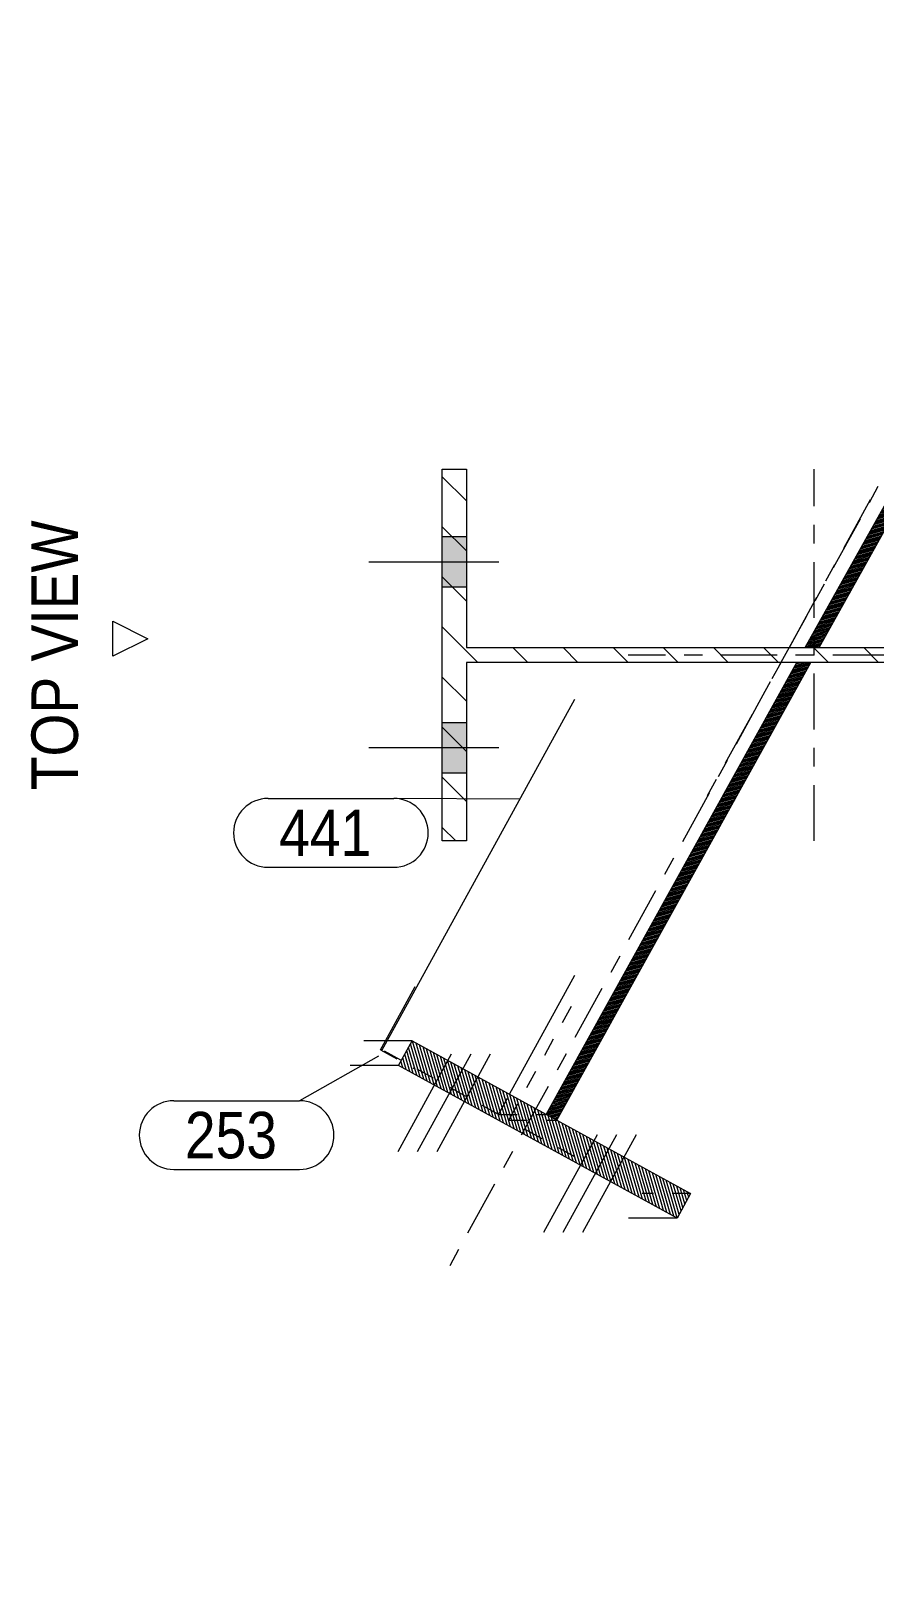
# Model space of a CAD drawing. Header units: millimetres. Extents: x 2 to 825, y 1 to 579.
# Drawn here: x 524 to 569.3, y 145.9 to 228.6 of the extents above; entities that cross this region are included whole.
import ezdxf

# ---------------------------------------------------------------- set-up
doc = ezdxf.new("R2010")
doc.units = ezdxf.units.MM
for name, pattern in [('XKITLINE00', [0]), ('XKITLINE01', [4, 1, -1, 1, -1]), ('XKITLINE03', [6, 3, -1, 1, -1])]:
    doc.linetypes.add(name, pattern=pattern)
for name, color, linetype, lineweight in [('Bolt', 3, 'Continuous', 0), ('OtherObjectType', 7, 'Continuous', 0), ('Part', 2, 'Continuous', 0), ('PartMark', 7, 'Continuous', 0)]:
    doc.layers.add(name, color=color, linetype=linetype, lineweight=lineweight)
doc.styles.add('ARIAL', font='ARIAL.TTF')

# ---------------------------------------------------------------- blocks, each defined once
blk = doc.blocks.new('*A4')
at = {"layer": 'Part', "color": 7, "linetype": 'XKITLINE00', "lineweight": 0}
for p, q in [((547.378, 203.334), (546.078, 204.634)), ((586.078, 205.045), (586.078, 205.045)), ((586.078, 205.045), (586.078, 205.045)), ((586.078, 202.351), (584.778, 203.651)), ((547.378, 200.64), (546.078, 201.94)), ((586.078, 199.657), (584.778, 200.957)), ((547.378, 197.946), (546.078, 199.246)), ((586.078, 196.963), (584.778, 198.263)), ((547.984, 194.645), (546.078, 196.552)), ((550.678, 194.645), (549.878, 195.445)), ((553.372, 194.645), (552.572, 195.445)), ((556.066, 194.645), (555.266, 195.445)), ((558.761, 194.645), (557.961, 195.445)), ((561.455, 194.645), (560.655, 195.445)), ((564.149, 194.645), (563.349, 195.445)), ((566.843, 194.645), (566.043, 195.445)), ((569.537, 194.645), (568.737, 195.445)), ((572.231, 194.645), (571.431, 195.445)), ((574.925, 194.645), (574.125, 195.445)), ((577.619, 194.645), (576.819, 195.445)), ((580.313, 194.645), (579.513, 195.445)), ((583.007, 194.645), (582.207, 195.445)), ((586.078, 194.269), (584.778, 195.569)), ((547.378, 192.558), (546.078, 193.858)), ((586.078, 191.575), (584.778, 192.875)), ((547.378, 189.864), (546.078, 191.164)), ((586.078, 188.881), (584.778, 190.181)), ((547.378, 187.169), (546.078, 188.469)), ((586.078, 186.187), (584.778, 187.487)), ((546.808, 185.045), (546.078, 185.775))]:
    blk.add_line(p, q, dxfattribs=at)
blk = doc.blocks.new('*A5')
at = {"layer": 'Part', "color": 7, "linetype": 'XKITLINE00', "lineweight": 0}
for p, q in [((544.519, 172.542), (544.167, 173.753)), ((544.706, 172.44), (544.27, 173.938)), ((544.893, 172.337), (544.373, 174.124)), ((545.08, 172.235), (544.486, 174.274)), ((545.267, 172.132), (544.673, 174.172)), ((545.453, 172.03), (544.859, 174.069)), ((545.64, 171.927), (545.046, 173.967)), ((545.827, 171.825), (545.233, 173.864)), ((546.014, 171.722), (545.42, 173.762)), ((543.959, 172.85), (543.858, 173.196)), ((544.146, 172.747), (543.961, 173.382)), ((544.333, 172.645), (544.064, 173.567)), ((546.201, 171.62), (545.607, 173.659)), ((546.387, 171.517), (545.793, 173.556)), ((546.574, 171.415), (545.98, 173.454)), ((546.761, 171.312), (546.167, 173.351)), ((546.948, 171.21), (546.354, 173.249)), ((547.135, 171.107), (546.541, 173.146)), ((547.321, 171.005), (546.727, 173.044)), ((547.508, 170.902), (546.914, 172.941)), ((547.695, 170.8), (547.101, 172.839)), ((547.882, 170.697), (547.288, 172.736)), ((548.069, 170.595), (547.475, 172.634)), ((548.255, 170.492), (547.661, 172.531)), ((548.442, 170.39), (547.848, 172.429)), ((548.629, 170.287), (548.035, 172.326)), ((548.816, 170.185), (548.222, 172.224)), ((549.003, 170.082), (548.409, 172.121)), ((549.189, 169.98), (548.595, 172.019)), ((549.376, 169.877), (548.782, 171.916)), ((549.563, 169.774), (548.969, 171.814)), ((549.75, 169.672), (549.156, 171.711)), ((549.937, 169.569), (549.343, 171.609)), ((550.123, 169.467), (549.529, 171.506)), ((550.31, 169.364), (549.716, 171.404)), ((550.497, 169.262), (549.903, 171.301)), ((550.684, 169.159), (550.09, 171.199)), ((550.871, 169.057), (550.277, 171.096)), ((551.057, 168.954), (550.463, 170.994)), ((551.244, 168.852), (550.65, 170.891)), ((551.431, 168.749), (550.837, 170.789)), ((551.618, 168.647), (551.024, 170.686)), ((551.805, 168.544), (551.211, 170.584)), ((551.991, 168.442), (551.397, 170.481)), ((552.178, 168.339), (551.584, 170.379)), ((552.365, 168.237), (551.771, 170.276)), ((552.552, 168.134), (551.958, 170.174)), ((552.739, 168.032), (552.145, 170.071)), ((552.925, 167.929), (552.331, 169.969)), ((553.112, 167.827), (552.518, 169.866)), ((553.299, 167.724), (552.705, 169.763)), ((553.486, 167.622), (552.892, 169.661)), ((553.673, 167.519), (553.079, 169.558)), ((553.859, 167.417), (553.265, 169.456)), ((554.046, 167.314), (553.452, 169.353)), ((554.233, 167.212), (553.639, 169.251)), ((554.42, 167.109), (553.826, 169.148)), ((554.607, 167.007), (554.013, 169.046)), ((554.793, 166.904), (554.199, 168.943)), ((554.98, 166.802), (554.386, 168.841)), ((555.167, 166.699), (554.573, 168.738)), ((555.354, 166.597), (554.76, 168.636)), ((555.541, 166.494), (554.947, 168.533)), ((555.727, 166.392), (555.133, 168.431)), ((555.914, 166.289), (555.32, 168.328)), ((556.101, 166.187), (555.507, 168.226)), ((556.288, 166.084), (555.694, 168.123)), ((556.475, 165.982), (555.881, 168.021)), ((556.661, 165.879), (556.067, 167.918)), ((556.848, 165.776), (556.254, 167.816)), ((557.035, 165.674), (556.441, 167.713)), ((557.222, 165.571), (556.628, 167.611)), ((557.405, 165.483), (556.815, 167.508)), ((557.549, 165.525), (557.001, 167.406)), ((557.694, 165.567), (557.188, 167.303)), ((557.839, 165.609), (557.375, 167.201)), ((557.983, 165.652), (557.562, 167.098)), ((558.128, 165.694), (557.749, 166.996)), ((558.273, 165.736), (557.935, 166.893)), ((558.417, 165.778), (558.122, 166.791)), ((558.562, 165.82), (558.309, 166.688)), ((558.706, 165.862), (558.496, 166.586)), ((558.851, 165.904), (558.683, 166.483)), ((558.996, 165.947), (558.869, 166.381)), ((559.14, 165.989), (559.056, 166.278)), ((557.409, 165.469), (557.405, 165.483)), ((557.595, 165.366), (557.549, 165.525)), ((557.782, 165.264), (557.694, 165.567)), ((557.969, 165.161), (557.839, 165.609)), ((558.156, 165.059), (557.983, 165.652)), ((558.343, 164.956), (558.128, 165.694)), ((558.529, 164.854), (558.273, 165.736)), ((558.709, 164.775), (558.417, 165.778)), ((558.812, 164.96), (558.562, 165.82)), ((558.915, 165.146), (558.706, 165.862)), ((559.018, 165.331), (558.851, 165.904)), ((559.121, 165.517), (558.996, 165.947)), ((559.224, 165.702), (559.14, 165.989)), ((559.285, 166.031), (559.243, 166.176)), ((559.327, 165.888), (559.285, 166.031))]:
    blk.add_line(p, q, dxfattribs=at)
blk = doc.blocks.new('*A7')
at = {"layer": 'Part', "color": 7, "linetype": 'XKITLINE00', "lineweight": 0}
for p, q in [((579.585, 219.183), (578.697, 218.931)), ((579.628, 219.26), (578.74, 219.008)), ((579.671, 219.337), (578.783, 219.085)), ((579.714, 219.414), (578.826, 219.162)), ((579.756, 219.491), (578.868, 219.239)), ((579.799, 219.567), (578.911, 219.315)), ((579.842, 219.644), (578.954, 219.392)), ((579.885, 219.721), (578.997, 219.469)), ((579.808, 219.764), (579.04, 219.546)), ((579.73, 219.806), (579.083, 219.622)), ((579.653, 219.849), (579.125, 219.699)), ((579.576, 219.892), (579.168, 219.776)), ((579.498, 219.934), (579.211, 219.853)), ((579.421, 219.977), (579.254, 219.93)), ((579.114, 218.339), (578.226, 218.087)), ((579.157, 218.416), (578.269, 218.164)), ((579.2, 218.492), (578.311, 218.24)), ((579.242, 218.569), (578.354, 218.317)), ((579.285, 218.646), (578.397, 218.394)), ((579.328, 218.723), (578.44, 218.471)), ((579.371, 218.799), (578.483, 218.547)), ((579.414, 218.876), (578.526, 218.624)), ((579.457, 218.953), (578.568, 218.701)), ((579.499, 219.03), (578.611, 218.778)), ((579.542, 219.107), (578.654, 218.855)), ((578.685, 217.571), (577.797, 217.319)), ((578.728, 217.648), (577.84, 217.396)), ((578.771, 217.724), (577.883, 217.472)), ((578.814, 217.801), (577.926, 217.549)), ((578.857, 217.878), (577.969, 217.626)), ((578.9, 217.955), (578.012, 217.703)), ((578.942, 218.032), (578.054, 217.78)), ((578.985, 218.108), (578.097, 217.856)), ((579.028, 218.185), (578.14, 217.933)), ((579.071, 218.262), (578.183, 218.01)), ((578.214, 216.726), (577.326, 216.474)), ((578.257, 216.803), (577.369, 216.551)), ((578.3, 216.88), (577.412, 216.628)), ((578.343, 216.957), (577.455, 216.705)), ((578.386, 217.033), (577.497, 216.781)), ((578.428, 217.11), (577.54, 216.858)), ((578.471, 217.187), (577.583, 216.935)), ((578.514, 217.264), (577.626, 217.012)), ((578.557, 217.341), (577.669, 217.089)), ((578.6, 217.417), (577.712, 217.165)), ((578.643, 217.494), (577.755, 217.242)), ((577.743, 215.882), (576.855, 215.63)), ((577.786, 215.958), (576.898, 215.706)), ((577.829, 216.035), (576.941, 215.783)), ((577.871, 216.112), (576.983, 215.86)), ((577.914, 216.189), (577.026, 215.937)), ((577.957, 216.266), (577.069, 216.014)), ((578, 216.342), (577.112, 216.09)), ((578.043, 216.419), (577.155, 216.167)), ((578.086, 216.496), (577.198, 216.244)), ((578.129, 216.573), (577.24, 216.321)), ((578.171, 216.649), (577.283, 216.397)), ((577.272, 215.037), (576.384, 214.785)), ((577.315, 215.114), (576.426, 214.862)), ((577.357, 215.191), (576.469, 214.939)), ((577.4, 215.267), (576.512, 215.015)), ((577.443, 215.344), (576.555, 215.092)), ((577.486, 215.421), (576.598, 215.169)), ((577.529, 215.498), (576.641, 215.246)), ((577.572, 215.574), (576.684, 215.322)), ((577.614, 215.651), (576.726, 215.399)), ((577.657, 215.728), (576.769, 215.476)), ((577.7, 215.805), (576.812, 215.553)), ((576.8, 214.192), (575.912, 213.94)), ((576.843, 214.269), (575.955, 214.017)), ((576.886, 214.346), (575.998, 214.094)), ((576.929, 214.423), (576.041, 214.171)), ((576.972, 214.499), (576.084, 214.247)), ((577.015, 214.576), (576.127, 214.324)), ((577.057, 214.653), (576.169, 214.401)), ((577.1, 214.73), (576.212, 214.478)), ((577.143, 214.807), (576.255, 214.555)), ((577.186, 214.883), (576.298, 214.631)), ((577.229, 214.96), (576.341, 214.708)), ((576.372, 213.424), (575.484, 213.172)), ((576.415, 213.501), (575.527, 213.249)), ((576.458, 213.578), (575.57, 213.326)), ((576.501, 213.655), (575.612, 213.403)), ((576.543, 213.732), (575.655, 213.48)), ((576.586, 213.808), (575.698, 213.556)), ((576.629, 213.885), (575.741, 213.633)), ((576.672, 213.962), (575.784, 213.71)), ((576.715, 214.039), (575.827, 213.787)), ((576.758, 214.116), (575.87, 213.864)), ((575.901, 212.58), (575.013, 212.328)), ((575.944, 212.657), (575.056, 212.405)), ((575.986, 212.733), (575.098, 212.481)), ((576.029, 212.81), (575.141, 212.558)), ((576.072, 212.887), (575.184, 212.635)), ((576.115, 212.964), (575.227, 212.712)), ((576.158, 213.041), (575.27, 212.789)), ((576.201, 213.117), (575.313, 212.865)), ((576.244, 213.194), (575.355, 212.942)), ((576.286, 213.271), (575.398, 213.019)), ((576.329, 213.348), (575.441, 213.096)), ((575.43, 211.735), (574.541, 211.483)), ((575.472, 211.812), (574.584, 211.56)), ((575.515, 211.889), (574.627, 211.637)), ((575.558, 211.966), (574.67, 211.714)), ((575.601, 212.042), (574.713, 211.79)), ((575.644, 212.119), (574.756, 211.867)), ((575.687, 212.196), (574.799, 211.944)), ((575.729, 212.273), (574.841, 212.021)), ((575.772, 212.349), (574.884, 212.097)), ((575.815, 212.426), (574.927, 212.174)), ((575.858, 212.503), (574.97, 212.251)), ((574.958, 210.891), (574.07, 210.639)), ((575.001, 210.967), (574.113, 210.715)), ((575.044, 211.044), (574.156, 210.792)), ((575.087, 211.121), (574.199, 210.869)), ((575.13, 211.198), (574.242, 210.946)), ((575.172, 211.274), (574.284, 211.022)), ((575.215, 211.351), (574.327, 211.099)), ((575.258, 211.428), (574.37, 211.176)), ((575.301, 211.505), (574.413, 211.253)), ((575.344, 211.582), (574.456, 211.33)), ((575.387, 211.658), (574.499, 211.406)), ((574.53, 210.123), (573.642, 209.871)), ((574.573, 210.199), (573.685, 209.947)), ((574.616, 210.276), (573.727, 210.024)), ((574.658, 210.353), (573.77, 210.101)), ((574.701, 210.43), (573.813, 210.178)), ((574.744, 210.507), (573.856, 210.255)), ((574.787, 210.583), (573.899, 210.331)), ((574.83, 210.66), (573.942, 210.408)), ((574.873, 210.737), (573.985, 210.485)), ((574.915, 210.814), (574.027, 210.562)), ((574.059, 209.278), (573.171, 209.026)), ((574.101, 209.355), (573.213, 209.103)), ((574.144, 209.432), (573.256, 209.18)), ((574.187, 209.508), (573.299, 209.256)), ((574.23, 209.585), (573.342, 209.333)), ((574.273, 209.662), (573.385, 209.41)), ((574.316, 209.739), (573.428, 209.487)), ((574.359, 209.816), (573.47, 209.564)), ((574.401, 209.892), (573.513, 209.64)), ((574.444, 209.969), (573.556, 209.717)), ((574.487, 210.046), (573.599, 209.794)), ((573.587, 208.433), (572.699, 208.181)), ((573.63, 208.51), (572.742, 208.258)), ((573.673, 208.587), (572.785, 208.335)), ((573.716, 208.664), (572.828, 208.412)), ((573.759, 208.741), (572.871, 208.489)), ((573.802, 208.817), (572.914, 208.565)), ((573.844, 208.894), (572.956, 208.642)), ((573.887, 208.971), (572.999, 208.719)), ((573.93, 209.048), (573.042, 208.796)), ((573.973, 209.124), (573.085, 208.872)), ((574.016, 209.201), (573.128, 208.949)), ((573.116, 207.589), (572.228, 207.337)), ((573.159, 207.666), (572.271, 207.414)), ((573.202, 207.742), (572.314, 207.49)), ((573.245, 207.819), (572.357, 207.567)), ((573.288, 207.896), (572.399, 207.644)), ((573.33, 207.973), (572.442, 207.721)), ((573.373, 208.049), (572.485, 207.798)), ((573.416, 208.126), (572.528, 207.874)), ((573.459, 208.203), (572.571, 207.951)), ((573.502, 208.28), (572.614, 208.028)), ((573.545, 208.357), (572.656, 208.105)), ((572.688, 206.821), (571.8, 206.569)), ((572.731, 206.898), (571.843, 206.646)), ((572.773, 206.974), (571.885, 206.723)), ((572.816, 207.051), (571.928, 206.799)), ((572.859, 207.128), (571.971, 206.876)), ((572.902, 207.205), (572.014, 206.953)), ((572.945, 207.282), (572.057, 207.03)), ((572.988, 207.358), (572.1, 207.106)), ((573.03, 207.435), (572.142, 207.183)), ((573.073, 207.512), (572.185, 207.26)), ((572.216, 205.976), (571.328, 205.724)), ((572.259, 206.053), (571.371, 205.801)), ((572.302, 206.13), (571.414, 205.878)), ((572.345, 206.207), (571.457, 205.955)), ((572.388, 206.283), (571.5, 206.031)), ((572.431, 206.36), (571.543, 206.108)), ((572.474, 206.437), (571.585, 206.185)), ((572.516, 206.514), (571.628, 206.262)), ((572.559, 206.591), (571.671, 206.339)), ((572.602, 206.667), (571.714, 206.415)), ((572.645, 206.744), (571.757, 206.492)), ((571.745, 205.132), (570.857, 204.88)), ((571.788, 205.208), (570.9, 204.956)), ((571.831, 205.285), (570.943, 205.033)), ((571.874, 205.362), (570.986, 205.11)), ((571.917, 205.439), (571.029, 205.187)), ((571.959, 205.516), (571.071, 205.264)), ((572.002, 205.592), (571.114, 205.34)), ((572.045, 205.669), (571.157, 205.417)), ((572.088, 205.746), (571.2, 205.494)), ((572.131, 205.823), (571.243, 205.571)), ((572.174, 205.899), (571.286, 205.648)), ((571.274, 204.287), (570.386, 204.035)), ((571.317, 204.364), (570.429, 204.112)), ((571.36, 204.441), (570.472, 204.189)), ((571.403, 204.517), (570.514, 204.265)), ((571.445, 204.594), (570.557, 204.342)), ((571.488, 204.671), (570.6, 204.419)), ((571.531, 204.748), (570.643, 204.496)), ((571.574, 204.825), (570.686, 204.573)), ((571.617, 204.901), (570.729, 204.649)), ((571.66, 204.978), (570.771, 204.726)), ((571.702, 205.055), (570.814, 204.803)), ((570.803, 203.442), (569.915, 203.19)), ((570.846, 203.519), (569.958, 203.267)), ((570.888, 203.596), (570, 203.344)), ((570.931, 203.673), (570.043, 203.421)), ((570.974, 203.75), (570.086, 203.498)), ((571.017, 203.826), (570.129, 203.574)), ((571.06, 203.903), (570.172, 203.651)), ((571.103, 203.98), (570.215, 203.728)), ((571.145, 204.057), (570.257, 203.805)), ((571.188, 204.133), (570.3, 203.881)), ((571.231, 204.21), (570.343, 203.958)), ((570.374, 202.675), (569.486, 202.423)), ((570.417, 202.751), (569.529, 202.499)), ((570.46, 202.828), (569.572, 202.576)), ((570.503, 202.905), (569.615, 202.653)), ((570.546, 202.982), (569.658, 202.73)), ((570.589, 203.058), (569.7, 202.806)), ((570.631, 203.135), (569.743, 202.883)), ((570.674, 203.212), (569.786, 202.96)), ((570.717, 203.289), (569.829, 203.037)), ((570.76, 203.366), (569.872, 203.114)), ((569.903, 201.83), (569.015, 201.578)), ((569.946, 201.907), (569.058, 201.655)), ((569.989, 201.983), (569.101, 201.731)), ((570.032, 202.06), (569.144, 201.808)), ((570.074, 202.137), (569.186, 201.885)), ((570.117, 202.214), (569.229, 201.962)), ((570.16, 202.291), (569.272, 202.039)), ((570.203, 202.367), (569.315, 202.115)), ((570.246, 202.444), (569.358, 202.192)), ((570.289, 202.521), (569.401, 202.269)), ((570.331, 202.598), (569.443, 202.346)), ((569.432, 200.985), (568.544, 200.733)), ((569.475, 201.062), (568.587, 200.81)), ((569.518, 201.139), (568.629, 200.887)), ((569.56, 201.216), (568.672, 200.964)), ((569.603, 201.292), (568.715, 201.04)), ((569.646, 201.369), (568.758, 201.117)), ((569.689, 201.446), (568.801, 201.194)), ((569.732, 201.523), (568.844, 201.271)), ((569.775, 201.6), (568.886, 201.348)), ((569.817, 201.676), (568.929, 201.424)), ((569.86, 201.753), (568.972, 201.501)), ((568.961, 200.141), (568.073, 199.889)), ((569.003, 200.217), (568.115, 199.965)), ((569.046, 200.294), (568.158, 200.042)), ((569.089, 200.371), (568.201, 200.119)), ((569.132, 200.448), (568.244, 200.196)), ((569.175, 200.525), (568.287, 200.273)), ((569.218, 200.601), (568.33, 200.349)), ((569.26, 200.678), (568.372, 200.426)), ((569.303, 200.755), (568.415, 200.503)), ((569.346, 200.832), (568.458, 200.58)), ((569.389, 200.908), (568.501, 200.656)), ((568.532, 199.373), (567.644, 199.121)), ((568.575, 199.45), (567.687, 199.198)), ((568.618, 199.526), (567.73, 199.274)), ((568.661, 199.603), (567.773, 199.351)), ((568.704, 199.68), (567.815, 199.428)), ((568.746, 199.757), (567.858, 199.505)), ((568.789, 199.833), (567.901, 199.581)), ((568.832, 199.91), (567.944, 199.658)), ((568.875, 199.987), (567.987, 199.735)), ((568.918, 200.064), (568.03, 199.812)), ((568.061, 198.528), (567.173, 198.276)), ((568.104, 198.605), (567.216, 198.353)), ((568.147, 198.682), (567.259, 198.43)), ((568.189, 198.758), (567.301, 198.506)), ((568.232, 198.835), (567.344, 198.583)), ((568.275, 198.912), (567.387, 198.66)), ((568.318, 198.989), (567.43, 198.737)), ((568.361, 199.066), (567.473, 198.814)), ((568.404, 199.142), (567.516, 198.89)), ((568.446, 199.219), (567.558, 198.967)), ((568.489, 199.296), (567.601, 199.044)), ((567.59, 197.683), (566.702, 197.431)), ((567.633, 197.76), (566.744, 197.508)), ((567.675, 197.837), (566.787, 197.585)), ((567.718, 197.914), (566.83, 197.662)), ((567.761, 197.991), (566.873, 197.739)), ((567.804, 198.067), (566.916, 197.815)), ((567.847, 198.144), (566.959, 197.892)), ((567.89, 198.221), (567.001, 197.969)), ((567.932, 198.298), (567.044, 198.046)), ((567.975, 198.375), (567.087, 198.123)), ((568.018, 198.451), (567.13, 198.199)), ((567.118, 196.839), (566.23, 196.587)), ((567.161, 196.916), (566.273, 196.664)), ((567.204, 196.992), (566.316, 196.74)), ((567.247, 197.069), (566.359, 196.817)), ((567.29, 197.146), (566.402, 196.894)), ((567.333, 197.223), (566.445, 196.971)), ((567.375, 197.3), (566.487, 197.048)), ((567.418, 197.376), (566.53, 197.124)), ((567.461, 197.453), (566.573, 197.201)), ((567.504, 197.53), (566.616, 197.278)), ((567.547, 197.607), (566.659, 197.355)), ((566.257, 196.013), (565.845, 195.896)), ((566.24, 196.072), (565.888, 195.973)), ((566.223, 196.132), (565.93, 196.049)), ((566.206, 196.192), (565.973, 196.126)), ((566.189, 196.252), (566.016, 196.203)), ((566.172, 196.312), (566.059, 196.28)), ((566.155, 196.371), (566.102, 196.356)), ((567.033, 196.685), (566.145, 196.433)), ((566.99, 196.608), (566.155, 196.371)), ((566.947, 196.532), (566.172, 196.312)), ((567.076, 196.762), (566.188, 196.51)), ((566.904, 196.455), (566.189, 196.252)), ((566.861, 196.378), (566.206, 196.192)), ((566.819, 196.301), (566.223, 196.132)), ((566.776, 196.225), (566.24, 196.072)), ((566.733, 196.148), (566.257, 196.013)), ((566.69, 196.071), (566.274, 195.953)), ((566.359, 195.654), (565.623, 195.445)), ((566.342, 195.714), (565.631, 195.512)), ((566.325, 195.773), (565.673, 195.589)), ((566.308, 195.833), (565.716, 195.665)), ((566.291, 195.893), (565.759, 195.742)), ((566.274, 195.953), (565.802, 195.819)), ((566.376, 195.594), (565.851, 195.445)), ((566.389, 195.533), (566.079, 195.445)), ((566.647, 195.994), (566.291, 195.893)), ((566.604, 195.917), (566.308, 195.833)), ((566.562, 195.841), (566.325, 195.773)), ((566.519, 195.764), (566.342, 195.714)), ((566.476, 195.687), (566.359, 195.654)), ((566.433, 195.61), (566.376, 195.594))]:
    blk.add_line(p, q, dxfattribs=at)
blk = doc.blocks.new('*A8')
at = {"layer": 'Part', "color": 7, "linetype": 'XKITLINE00', "lineweight": 0}
for p, q in [((565.767, 194.414), (564.88, 194.16)), ((565.81, 194.491), (564.922, 194.237)), ((565.853, 194.568), (564.965, 194.314)), ((565.895, 194.645), (565.008, 194.391)), ((565.669, 194.645), (565.05, 194.468)), ((565.443, 194.645), (565.093, 194.545)), ((565.217, 194.645), (565.175, 194.633)), ((565.298, 193.569), (564.41, 193.315)), ((565.341, 193.646), (564.453, 193.392)), ((565.383, 193.722), (564.496, 193.468)), ((565.426, 193.799), (564.538, 193.545)), ((565.469, 193.876), (564.581, 193.622)), ((565.511, 193.953), (564.624, 193.699)), ((565.554, 194.03), (564.666, 193.776)), ((565.597, 194.107), (564.709, 193.853)), ((565.639, 194.184), (564.752, 193.93)), ((565.682, 194.261), (564.794, 194.007)), ((565.725, 194.338), (564.837, 194.083)), ((564.829, 192.723), (563.941, 192.469)), ((564.871, 192.8), (563.984, 192.546)), ((564.914, 192.877), (564.026, 192.623)), ((564.957, 192.954), (564.069, 192.7)), ((564.999, 193.03), (564.112, 192.776)), ((565.042, 193.107), (564.154, 192.853)), ((565.085, 193.184), (564.197, 192.93)), ((565.127, 193.261), (564.24, 193.007)), ((565.17, 193.338), (564.282, 193.084)), ((565.213, 193.415), (564.325, 193.161)), ((565.255, 193.492), (564.368, 193.238)), ((564.359, 191.877), (563.472, 191.623)), ((564.402, 191.954), (563.515, 191.7)), ((564.445, 192.031), (563.557, 191.777)), ((564.487, 192.108), (563.6, 191.854)), ((564.53, 192.185), (563.643, 191.931)), ((564.573, 192.262), (563.685, 192.008)), ((564.615, 192.339), (563.728, 192.084)), ((564.658, 192.415), (563.771, 192.161)), ((564.701, 192.492), (563.813, 192.238)), ((564.743, 192.569), (563.856, 192.315)), ((564.786, 192.646), (563.899, 192.392)), ((563.933, 191.108), (563.045, 190.854)), ((563.975, 191.185), (563.088, 190.931)), ((564.018, 191.262), (563.131, 191.008)), ((564.061, 191.339), (563.173, 191.085)), ((564.103, 191.416), (563.216, 191.162)), ((564.146, 191.493), (563.259, 191.239)), ((564.189, 191.57), (563.301, 191.316)), ((564.231, 191.647), (563.344, 191.392)), ((564.274, 191.723), (563.387, 191.469)), ((564.317, 191.8), (563.429, 191.546)), ((563.463, 190.263), (562.576, 190.009)), ((563.506, 190.339), (562.619, 190.085)), ((563.549, 190.416), (562.661, 190.162)), ((563.591, 190.493), (562.704, 190.239)), ((563.634, 190.57), (562.747, 190.316)), ((563.677, 190.647), (562.789, 190.393)), ((563.719, 190.724), (562.832, 190.47)), ((563.762, 190.801), (562.875, 190.547)), ((563.805, 190.878), (562.917, 190.624)), ((563.847, 190.955), (562.96, 190.701)), ((563.89, 191.031), (563.003, 190.777)), ((562.994, 189.417), (562.107, 189.163)), ((563.037, 189.494), (562.149, 189.24)), ((563.079, 189.571), (562.192, 189.317)), ((563.122, 189.648), (562.235, 189.393)), ((563.165, 189.724), (562.277, 189.47)), ((563.207, 189.801), (562.32, 189.547)), ((563.25, 189.878), (562.363, 189.624)), ((563.293, 189.955), (562.405, 189.701)), ((563.335, 190.032), (562.448, 189.778)), ((563.378, 190.109), (562.491, 189.855)), ((563.421, 190.186), (562.533, 189.932)), ((562.525, 188.571), (561.637, 188.317)), ((562.568, 188.648), (561.68, 188.394)), ((562.61, 188.725), (561.723, 188.471)), ((562.653, 188.802), (561.765, 188.548)), ((562.696, 188.879), (561.808, 188.625)), ((562.738, 188.956), (561.851, 188.701)), ((562.781, 189.032), (561.893, 188.778)), ((562.823, 189.109), (561.936, 188.855)), ((562.866, 189.186), (561.979, 188.932)), ((562.909, 189.263), (562.021, 189.009)), ((562.951, 189.34), (562.064, 189.086)), ((562.098, 187.802), (561.211, 187.548)), ((562.141, 187.879), (561.253, 187.625)), ((562.184, 187.956), (561.296, 187.702)), ((562.226, 188.033), (561.339, 187.779)), ((562.269, 188.11), (561.381, 187.856)), ((562.312, 188.187), (561.424, 187.933)), ((562.354, 188.264), (561.467, 188.01)), ((562.397, 188.34), (561.509, 188.086)), ((562.44, 188.417), (561.552, 188.163)), ((562.482, 188.494), (561.595, 188.24)), ((561.629, 186.957), (560.741, 186.702)), ((561.672, 187.033), (560.784, 186.779)), ((561.714, 187.11), (560.827, 186.856)), ((561.757, 187.187), (560.869, 186.933)), ((561.8, 187.264), (560.912, 187.01)), ((561.842, 187.341), (560.955, 187.087)), ((561.885, 187.418), (560.997, 187.164)), ((561.928, 187.495), (561.04, 187.241)), ((561.97, 187.572), (561.083, 187.318)), ((562.013, 187.648), (561.125, 187.394)), ((562.056, 187.725), (561.168, 187.471)), ((561.16, 186.111), (560.272, 185.857)), ((561.202, 186.188), (560.315, 185.934)), ((561.245, 186.265), (560.357, 186.01)), ((561.288, 186.341), (560.4, 186.087)), ((561.33, 186.418), (560.443, 186.164)), ((561.373, 186.495), (560.485, 186.241)), ((561.416, 186.572), (560.528, 186.318)), ((561.458, 186.649), (560.571, 186.395)), ((561.501, 186.726), (560.613, 186.472)), ((561.544, 186.803), (560.656, 186.549)), ((561.586, 186.88), (560.699, 186.626)), ((560.69, 185.265), (559.803, 185.011)), ((560.733, 185.342), (559.846, 185.088)), ((560.776, 185.419), (559.888, 185.165)), ((560.818, 185.496), (559.931, 185.242)), ((560.861, 185.573), (559.974, 185.319)), ((560.904, 185.649), (560.016, 185.395)), ((560.946, 185.726), (560.059, 185.472)), ((560.989, 185.803), (560.101, 185.549)), ((561.032, 185.88), (560.144, 185.626)), ((561.074, 185.957), (560.187, 185.703)), ((561.117, 186.034), (560.229, 185.78)), ((560.221, 184.419), (559.334, 184.165)), ((560.264, 184.496), (559.376, 184.242)), ((560.306, 184.573), (559.419, 184.319)), ((560.349, 184.65), (559.462, 184.396)), ((560.392, 184.727), (559.504, 184.473)), ((560.434, 184.804), (559.547, 184.55)), ((560.477, 184.881), (559.59, 184.627)), ((560.52, 184.957), (559.632, 184.703)), ((560.562, 185.034), (559.675, 184.78)), ((560.605, 185.111), (559.718, 184.857)), ((560.648, 185.188), (559.76, 184.934)), ((559.794, 183.65), (558.907, 183.396)), ((559.837, 183.727), (558.95, 183.473)), ((559.88, 183.804), (558.992, 183.55)), ((559.922, 183.881), (559.035, 183.627)), ((559.965, 183.958), (559.078, 183.704)), ((560.008, 184.035), (559.12, 183.781)), ((560.05, 184.112), (559.163, 183.858)), ((560.093, 184.189), (559.206, 183.935)), ((560.136, 184.266), (559.248, 184.011)), ((560.178, 184.342), (559.291, 184.088)), ((559.325, 182.805), (558.438, 182.551)), ((559.368, 182.882), (558.48, 182.628)), ((559.41, 182.958), (558.523, 182.704)), ((559.453, 183.035), (558.566, 182.781)), ((559.496, 183.112), (558.608, 182.858)), ((559.538, 183.189), (558.651, 182.935)), ((559.581, 183.266), (558.694, 183.012)), ((559.624, 183.343), (558.736, 183.089)), ((559.666, 183.42), (558.779, 183.166)), ((559.709, 183.497), (558.822, 183.243)), ((559.752, 183.574), (558.864, 183.319)), ((558.856, 181.959), (557.968, 181.705)), ((558.898, 182.036), (558.011, 181.782)), ((558.941, 182.113), (558.054, 181.859)), ((558.984, 182.19), (558.096, 181.936)), ((559.026, 182.266), (558.139, 182.012)), ((559.069, 182.343), (558.182, 182.089)), ((559.112, 182.42), (558.224, 182.166)), ((559.154, 182.497), (558.267, 182.243)), ((559.197, 182.574), (558.31, 182.32)), ((559.24, 182.651), (558.352, 182.397)), ((559.282, 182.728), (558.395, 182.474)), ((558.387, 181.113), (557.499, 180.859)), ((558.429, 181.19), (557.542, 180.936)), ((558.472, 181.267), (557.584, 181.013)), ((558.515, 181.344), (557.627, 181.09)), ((558.557, 181.421), (557.67, 181.167)), ((558.6, 181.498), (557.712, 181.244)), ((558.643, 181.575), (557.755, 181.32)), ((558.685, 181.651), (557.798, 181.397)), ((558.728, 181.728), (557.84, 181.474)), ((558.771, 181.805), (557.883, 181.551)), ((558.813, 181.882), (557.926, 181.628)), ((557.96, 180.344), (557.072, 180.09)), ((558.003, 180.421), (557.115, 180.167)), ((558.045, 180.498), (557.158, 180.244)), ((558.088, 180.575), (557.2, 180.321)), ((558.131, 180.652), (557.243, 180.398)), ((558.173, 180.729), (557.286, 180.475)), ((558.216, 180.806), (557.328, 180.552)), ((558.259, 180.883), (557.371, 180.628)), ((558.301, 180.959), (557.414, 180.705)), ((558.344, 181.036), (557.456, 180.782)), ((557.491, 179.499), (556.603, 179.245)), ((557.533, 179.576), (556.646, 179.321)), ((557.576, 179.652), (556.688, 179.398)), ((557.619, 179.729), (556.731, 179.475)), ((557.661, 179.806), (556.774, 179.552)), ((557.704, 179.883), (556.816, 179.629)), ((557.747, 179.96), (556.859, 179.706)), ((557.789, 180.037), (556.902, 179.783)), ((557.832, 180.114), (556.944, 179.86)), ((557.875, 180.191), (556.987, 179.937)), ((557.917, 180.267), (557.03, 180.013)), ((557.021, 178.653), (556.134, 178.399)), ((557.064, 178.73), (556.176, 178.476)), ((557.107, 178.807), (556.219, 178.553)), ((557.149, 178.884), (556.262, 178.629)), ((557.192, 178.96), (556.304, 178.706)), ((557.235, 179.037), (556.347, 178.783)), ((557.277, 179.114), (556.39, 178.86)), ((557.32, 179.191), (556.432, 178.937)), ((557.363, 179.268), (556.475, 179.014)), ((557.405, 179.345), (556.518, 179.091)), ((557.448, 179.422), (556.56, 179.168)), ((556.552, 177.807), (555.665, 177.553)), ((556.595, 177.884), (555.707, 177.63)), ((556.637, 177.961), (555.75, 177.707)), ((556.68, 178.038), (555.793, 177.784)), ((556.723, 178.115), (555.835, 177.861)), ((556.765, 178.192), (555.878, 177.938)), ((556.808, 178.268), (555.921, 178.014)), ((556.851, 178.345), (555.963, 178.091)), ((556.893, 178.422), (556.006, 178.168)), ((556.936, 178.499), (556.049, 178.245)), ((556.979, 178.576), (556.091, 178.322)), ((556.125, 177.038), (555.238, 176.784)), ((556.168, 177.115), (555.281, 176.861)), ((556.211, 177.192), (555.323, 176.938)), ((556.253, 177.269), (555.366, 177.015)), ((556.296, 177.346), (555.409, 177.092)), ((556.339, 177.423), (555.451, 177.169)), ((556.381, 177.5), (555.494, 177.246)), ((556.424, 177.576), (555.537, 177.322)), ((556.467, 177.653), (555.579, 177.399)), ((556.509, 177.73), (555.622, 177.476)), ((555.656, 176.193), (554.769, 175.938)), ((555.699, 176.269), (554.811, 176.015)), ((555.741, 176.346), (554.854, 176.092)), ((555.784, 176.423), (554.897, 176.169)), ((555.827, 176.5), (554.939, 176.246)), ((555.869, 176.577), (554.982, 176.323)), ((555.912, 176.654), (555.025, 176.4)), ((555.955, 176.731), (555.067, 176.477)), ((555.997, 176.808), (555.11, 176.554)), ((556.04, 176.885), (555.153, 176.63)), ((556.083, 176.961), (555.195, 176.707)), ((555.187, 175.347), (554.299, 175.093)), ((555.229, 175.424), (554.342, 175.17)), ((555.272, 175.501), (554.385, 175.247)), ((555.315, 175.577), (554.427, 175.323)), ((555.357, 175.654), (554.47, 175.4)), ((555.4, 175.731), (554.513, 175.477)), ((555.443, 175.808), (554.555, 175.554)), ((555.485, 175.885), (554.598, 175.631)), ((555.528, 175.962), (554.641, 175.708)), ((555.571, 176.039), (554.683, 175.785)), ((555.613, 176.116), (554.726, 175.862)), ((554.718, 174.501), (553.83, 174.247)), ((554.76, 174.578), (553.873, 174.324)), ((554.803, 174.655), (553.915, 174.401)), ((554.846, 174.732), (553.958, 174.478)), ((554.888, 174.809), (554.001, 174.555)), ((554.931, 174.885), (554.043, 174.631)), ((554.973, 174.962), (554.086, 174.708)), ((555.016, 175.039), (554.129, 174.785)), ((555.059, 175.116), (554.171, 174.862)), ((555.101, 175.193), (554.214, 174.939)), ((555.144, 175.27), (554.257, 175.016)), ((554.291, 173.732), (553.403, 173.478)), ((554.334, 173.809), (553.446, 173.555)), ((554.376, 173.886), (553.489, 173.632)), ((554.419, 173.963), (553.531, 173.709)), ((554.462, 174.04), (553.574, 173.786)), ((554.504, 174.117), (553.617, 173.863)), ((554.547, 174.194), (553.659, 173.939)), ((554.59, 174.27), (553.702, 174.016)), ((554.632, 174.347), (553.745, 174.093)), ((554.675, 174.424), (553.787, 174.17)), ((553.822, 172.886), (552.934, 172.632)), ((553.864, 172.963), (552.977, 172.709)), ((553.907, 173.04), (553.019, 172.786)), ((553.95, 173.117), (553.062, 172.863)), ((553.992, 173.194), (553.105, 172.94)), ((554.035, 173.271), (553.147, 173.017)), ((554.078, 173.348), (553.19, 173.094)), ((554.12, 173.425), (553.233, 173.171)), ((554.163, 173.502), (553.275, 173.247)), ((554.206, 173.578), (553.318, 173.324)), ((554.248, 173.655), (553.361, 173.401)), ((553.352, 172.041), (552.465, 171.787)), ((553.395, 172.118), (552.507, 171.864)), ((553.438, 172.194), (552.55, 171.94)), ((553.48, 172.271), (552.593, 172.017)), ((553.523, 172.348), (552.635, 172.094)), ((553.566, 172.425), (552.678, 172.171)), ((553.608, 172.502), (552.721, 172.248)), ((553.651, 172.579), (552.763, 172.325)), ((553.694, 172.656), (552.806, 172.402)), ((553.736, 172.733), (552.849, 172.479)), ((553.779, 172.81), (552.891, 172.556)), ((552.236, 171.204), (552.124, 171.172)), ((552.219, 171.264), (552.166, 171.248)), ((553.096, 171.579), (552.209, 171.325)), ((553.054, 171.503), (552.219, 171.264)), ((553.011, 171.426), (552.236, 171.204)), ((553.139, 171.656), (552.251, 171.402)), ((552.968, 171.349), (552.253, 171.144)), ((552.926, 171.272), (552.271, 171.084)), ((552.883, 171.195), (552.288, 171.025)), ((553.182, 171.733), (552.294, 171.479)), ((553.224, 171.81), (552.337, 171.556)), ((553.267, 171.887), (552.379, 171.633)), ((553.31, 171.964), (552.422, 171.71)), ((552.425, 170.546), (551.678, 170.333)), ((552.407, 170.606), (551.697, 170.403)), ((552.39, 170.666), (551.74, 170.48)), ((552.442, 170.487), (551.749, 170.288)), ((552.373, 170.726), (551.782, 170.556)), ((552.356, 170.785), (551.825, 170.633)), ((552.456, 170.426), (551.826, 170.246)), ((552.339, 170.845), (551.868, 170.71)), ((552.322, 170.905), (551.91, 170.787)), ((552.305, 170.965), (551.953, 170.864)), ((552.288, 171.025), (551.996, 170.941)), ((552.271, 171.084), (552.038, 171.018)), ((552.253, 171.144), (552.081, 171.095)), ((552.84, 171.118), (552.305, 170.965)), ((552.798, 171.041), (552.322, 170.905)), ((552.755, 170.964), (552.339, 170.845)), ((552.712, 170.887), (552.356, 170.785)), ((552.67, 170.811), (552.373, 170.726)), ((552.627, 170.734), (552.39, 170.666)), ((552.584, 170.657), (552.407, 170.606)), ((552.542, 170.58), (552.425, 170.546)), ((552.499, 170.503), (552.442, 170.487)), ((552.414, 170.349), (551.904, 170.203)), ((552.371, 170.272), (551.981, 170.161)), ((552.328, 170.195), (552.059, 170.118)), ((552.286, 170.119), (552.15, 170.08))]:
    blk.add_line(p, q, dxfattribs=at)
blk = doc.blocks.new('*A79')
at = {"layer": 'Bolt'}
for points in [[(547.378, 198.695), (546.078, 198.695), (546.078, 201.395), (547.378, 201.395)], [(547.378, 198.695), (546.078, 198.695), (546.078, 201.395), (547.378, 201.395)], [(547.378, 198.695), (546.078, 198.695), (546.078, 201.395), (547.378, 201.395)], [(547.378, 188.695), (546.078, 188.695), (546.078, 191.395), (547.378, 191.395)], [(547.378, 188.695), (546.078, 188.695), (546.078, 191.395), (547.378, 191.395)], [(547.378, 188.695), (546.078, 188.695), (546.078, 191.395), (547.378, 191.395)]]:
    blk.add_hatch(color=3, dxfattribs=at).paths.add_polyline_path(points, flags=17)
at = {"layer": 'Bolt', "color": 3, "linetype": 'XKITLINE00', "lineweight": 0}
for p, q in [((547.378, 201.395), (546.078, 201.395)), ((547.378, 201.395), (546.078, 201.395)), ((547.378, 201.395), (546.078, 201.395)), ((549.128, 200.045), (542.128, 200.045)), ((549.128, 200.045), (542.128, 200.045)), ((549.128, 200.045), (542.128, 200.045)), ((547.378, 198.695), (546.078, 198.695)), ((547.378, 198.695), (546.078, 198.695)), ((547.378, 198.695), (546.078, 198.695)), ((547.378, 191.395), (546.078, 191.395)), ((547.378, 191.395), (546.078, 191.395)), ((547.378, 191.395), (546.078, 191.395)), ((549.128, 190.045), (542.128, 190.045)), ((549.128, 190.045), (542.128, 190.045)), ((549.128, 190.045), (542.128, 190.045)), ((547.378, 188.695), (546.078, 188.695)), ((547.378, 188.695), (546.078, 188.695)), ((547.378, 188.695), (546.078, 188.695))]:
    blk.add_line(p, q, dxfattribs=at)
blk = doc.blocks.new('*A80')
at = {"layer": 'Bolt', "color": 3, "linetype": 'XKITLINE00', "lineweight": 0}
for p, q in [((546.564, 173.58), (543.681, 168.326)), ((547.613, 173.58), (544.73, 168.326)), ((548.662, 173.58), (545.779, 168.326)), ((554.4, 169.231), (551.518, 163.978)), ((555.449, 169.231), (552.566, 163.978)), ((556.498, 169.231), (553.615, 163.978))]:
    blk.add_line(p, q, dxfattribs=at)
blk = doc.blocks.new('*A82')
at = {"layer": 'Part', "color": 2, "linetype": 'XKITLINE00', "lineweight": 0}
for p, q in [((546.078, 185.045), (546.078, 205.045)), ((546.078, 205.045), (547.378, 205.045)), ((547.378, 205.045), (547.378, 195.445)), ((584.778, 195.445), (584.778, 205.045)), ((584.778, 205.045), (586.078, 205.045)), ((586.078, 205.045), (586.078, 185.045)), ((547.378, 195.445), (584.778, 195.445)), ((584.778, 194.645), (547.378, 194.645)), ((547.378, 194.645), (547.378, 185.045)), ((584.778, 185.045), (584.778, 194.645)), ((547.378, 185.045), (546.078, 185.045)), ((586.078, 185.045), (584.778, 185.045))]:
    blk.add_line(p, q, dxfattribs=at)
at = {"layer": 'Part', "color": 7, "linetype": 'XKITLINE03', "lineweight": 0}
for p, q in [((566.078, 185.045), (566.078, 205.045)), ((576.078, 195.045), (556.078, 195.045))]:
    blk.add_line(p, q, dxfattribs=at)
blk = doc.blocks.new('*A83')
at = {"layer": 'Part', "color": 2, "linetype": 'XKITLINE00', "lineweight": 0}
for p, q in [((544.463, 174.287), (541.854, 174.287)), ((543.734, 172.973), (544.463, 174.287)), ((544.463, 174.287), (559.43, 166.073)), ((543.734, 172.973), (541.125, 172.973)), ((558.701, 164.76), (543.734, 172.973)), ((559.43, 166.073), (558.701, 164.76)), ((558.701, 164.76), (556.092, 164.76))]:
    blk.add_line(p, q, dxfattribs=at)
at = {"layer": 'Part', "color": 7, "linetype": 'XKITLINE01', "lineweight": 0}
blk.add_line((559.43, 166.073), (556.82, 166.073), dxfattribs=at)
blk = doc.blocks.new('*A85')
at = {"layer": 'Part', "color": 7, "linetype": 'XKITLINE03', "lineweight": 0}
blk.add_line((583.032, 228.623), (559.9, 186.701), dxfattribs=at)
at = {"layer": 'Part', "color": 2, "linetype": 'XKITLINE00', "lineweight": 0}
for p, q in [((565.593, 195.445), (579.313, 220.036)), ((579.313, 220.036), (576.704, 220.036)), ((579.313, 220.036), (579.885, 219.721)), ((566.341, 195.445), (579.885, 219.721)), ((565.593, 195.445), (566.341, 195.445))]:
    blk.add_line(p, q, dxfattribs=at)
at = {"layer": 'Part', "color": 7, "linetype": 'XKITLINE01', "lineweight": 0}
for p, q in [((579.885, 219.721), (577.276, 219.721)), ((562.984, 195.445), (565.593, 195.445))]:
    blk.add_line(p, q, dxfattribs=at)
blk = doc.blocks.new('*A86')
at = {"layer": 'Part', "color": 7, "linetype": 'XKITLINE03', "lineweight": 0}
blk.add_line((569.09, 203.4), (546.054, 161.424), dxfattribs=at)
at = {"layer": 'Part', "color": 2, "linetype": 'XKITLINE00', "lineweight": 0}
for p, q in [((551.66, 170.337), (565.149, 194.645)), ((552.233, 170.023), (565.895, 194.645)), ((565.149, 194.645), (565.895, 194.645)), ((543.114, 174.287), (553.203, 192.67)), ((549.69, 171.418), (553.203, 177.82)), ((543.02, 174.287), (544.623, 177.208)), ((552.233, 170.023), (551.66, 170.337))]:
    blk.add_line(p, q, dxfattribs=at)
at = {"layer": 'Part', "color": 7, "linetype": 'XKITLINE01', "lineweight": 0}
for p, q in [((565.149, 194.645), (562.539, 194.645)), ((549.662, 170.023), (553.203, 176.474)), ((542.755, 173.803), (543.02, 174.287)), ((542.849, 173.803), (542.755, 173.803)), ((542.755, 173.803), (544.623, 172.767)), ((542.849, 173.803), (543.114, 174.287)), ((549.097, 170.337), (542.849, 173.803)), ((549.097, 170.337), (549.69, 171.418)), ((549.097, 170.337), (551.66, 170.337)), ((553.203, 168.058), (549.662, 170.023)), ((549.662, 170.023), (552.233, 170.023))]:
    blk.add_line(p, q, dxfattribs=at)
blk = doc.blocks.new('*A251')
at = {"layer": 'PartMark', "color": 7, "linetype": 'XKITLINE00', "lineweight": 0}
for p, q in [((542.648, 173.464), (538.405, 171.072)), ((531.642, 171.072), (538.405, 171.072)), ((531.642, 167.372), (538.405, 167.372))]:
    blk.add_line(p, q, dxfattribs=at)
for centre, start, end in [((531.642, 169.222), 90, 270), ((538.405, 169.222), 270, 90)]:
    blk.add_arc(centre, 1.85, start, end, dxfattribs=at)
at = {"layer": 'PartMark', "color": 3, "style": 'ARIAL', "width": 0.85}
blk.add_text('253', height=2.5, dxfattribs=at).set_placement((532.242, 167.972))
blk = doc.blocks.new('*A254')
at = {"layer": 'PartMark', "color": 7, "linetype": 'XKITLINE00', "lineweight": 0}
for p, q in [((536.71, 187.329), (543.473, 187.329)), ((550.235, 187.291), (543.473, 187.329)), ((536.71, 183.629), (543.473, 183.629))]:
    blk.add_line(p, q, dxfattribs=at)
for centre, start, end in [((536.71, 185.479), 90, 270), ((543.473, 185.479), 270, 90)]:
    blk.add_arc(centre, 1.85, start, end, dxfattribs=at)
at = {"layer": 'PartMark', "color": 3, "style": 'ARIAL', "width": 0.85}
blk.add_text('441', height=2.5, dxfattribs=at).set_placement((537.31, 184.229))
blk = doc.blocks.new('*A258')
at = {"layer": 'OtherObjectType', "color": 7, "linetype": 'XKITLINE00', "lineweight": 0}
for p, q in [((528.367, 194.986), (528.367, 196.861)), ((528.367, 196.861), (530.242, 195.924)), ((530.242, 195.924), (528.367, 194.986)), ((530.242, 195.924), (530.242, 195.924)), ((581.973, 158.049), (582.91, 159.924)), ((582.91, 159.924), (583.848, 158.049)), ((582.91, 159.924), (582.91, 159.924)), ((583.848, 158.049), (581.973, 158.049)), ((574.944, 145.924), (581.626, 145.924))]:
    blk.add_line(p, q, dxfattribs=at)
at = {"layer": 'OtherObjectType', "color": 7, "style": 'ARIAL', "width": 0.85}
blk.add_text('TOP VIEW', height=2.5, rotation=90, dxfattribs=at).set_placement((526.492, 187.773))
for s, p in [('FRONT VIEW', (572.446, 153.674)), ('F', (574.944, 146.674)), ('F', (579.59, 146.674)), ('-', (577.73, 146.674))]:
    blk.add_text(s, height=2.5, dxfattribs=at).set_placement(p)

msp = doc.modelspace()

# ---------------------------------------------------------------- block references
at = {"lineweight": 0}
for name in ['*A85', '*A7', '*A4', '*A82', '*A86', '*A79', '*A8', '*A254', '*A83', '*A5', '*A251', '*A80']:
    msp.add_blockref(name, (0, 0), dxfattribs=at)
at = {"layer": 'OtherObjectType', "lineweight": 0}
msp.add_blockref('*A258', (0, 0), dxfattribs=at)

doc.saveas('drawing.dxf')
